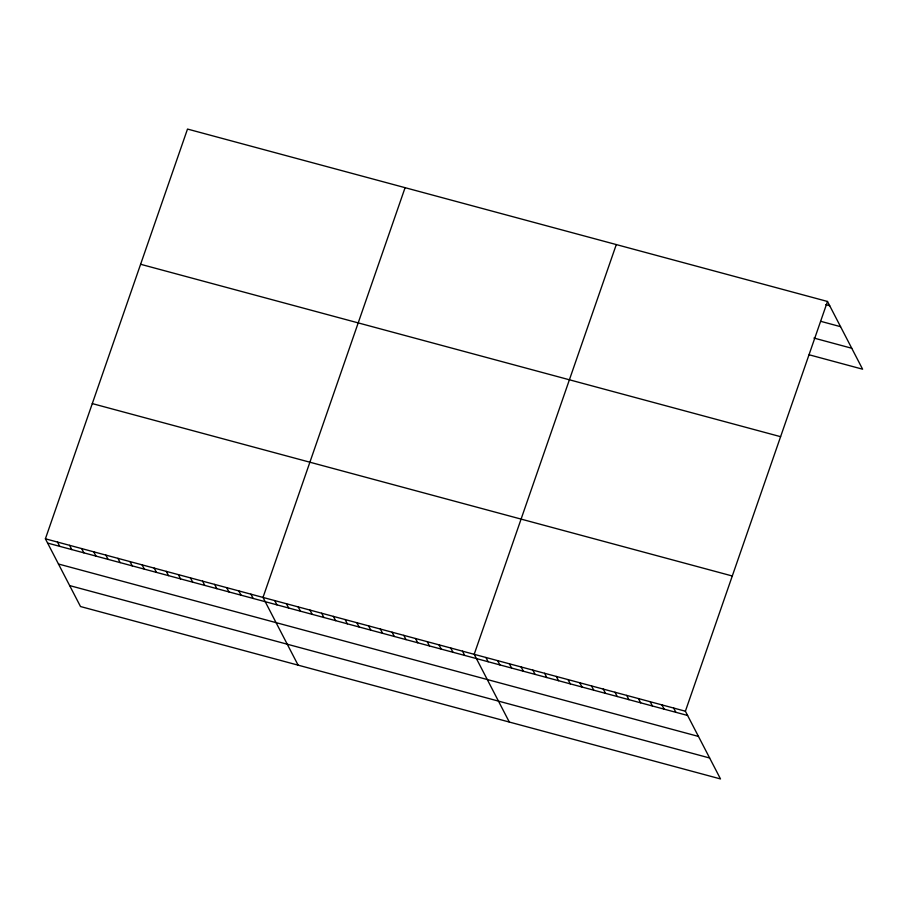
<?xml version="1.0" encoding="UTF-8"?>
<svg xmlns="http://www.w3.org/2000/svg" width="908" height="908" viewBox="0 0 908 908"><rect width="100%" height="100%" fill="white"/><g stroke="black" fill="none" stroke-linecap="round" stroke-linejoin="round"><path stroke-width="1.36" d="M827.494 301.467L685.392 711.214L720.498 778.939L80.506 606.533L45.4 538.807L187.502 129.061L827.494 301.467L862.6 369.193L809.153 354.79M405.093 187.672L263.002 597.43L298.108 665.155M616.294 244.57L474.192 654.316L509.309 722.042M825.792 304.679L829.708 305.724M821.002 321.398L840.558 326.676M813.943 338.06L851.749 348.252M140.604 264.273L780.596 436.68M92.287 403.595L732.291 575.99M45.4 538.807L685.392 711.214M47.613 543.075L687.606 715.47M58.464 564.016L698.456 736.422M69.655 585.592L709.647 757.998M673.657 708.047L675.87 712.315M661.932 704.892L664.145 709.159M650.196 701.725L652.409 705.993M638.46 698.57L640.673 702.837M626.724 695.403L628.938 699.671M615 692.248L617.202 696.515M603.264 689.081L605.477 693.349M591.528 685.926L593.741 690.194M579.792 682.759L582.005 687.027M568.067 679.604L570.269 683.872M556.332 676.437L558.545 680.705M544.596 673.282L546.809 677.55M532.86 670.127L535.073 674.383M521.135 666.96L523.337 671.228M509.399 663.805L511.613 668.061M497.663 660.638L499.877 664.906M485.928 657.483L488.141 661.739M462.467 651.161L464.669 655.428M450.731 647.994L452.944 652.262M438.995 644.839L441.209 649.106M427.259 641.672L429.473 645.94M415.535 638.517L417.737 642.785M403.799 635.35L406.012 639.618M392.063 632.195L394.276 636.463M380.327 629.028L382.54 633.296M368.603 625.873L370.804 630.141M356.867 622.706L359.08 626.974M345.131 619.551L347.344 623.819M333.395 616.384L335.608 620.652M321.659 613.229L323.872 617.497M309.934 610.074L312.148 614.33M298.199 606.907L300.412 611.175M286.463 603.752L288.676 608.008M274.727 600.585L276.94 604.853M250.914 594.173L253.116 598.44M238.815 590.915L241.029 595.183M226.728 587.658L228.941 591.925M214.64 584.4L216.853 588.668M202.552 581.143L204.765 585.41M190.464 577.885L192.678 582.153M178.377 574.628L180.59 578.895M166.289 571.37L168.502 575.638M154.201 568.113L156.414 572.38M142.113 564.867L144.327 569.123M130.026 561.609L132.227 565.866M117.938 558.352L120.14 562.62M105.839 555.094L108.052 559.362M93.751 551.837L95.964 556.105M81.663 548.58L83.877 552.847M69.575 545.322L71.789 549.59M57.488 542.065L59.701 546.332"/></g></svg>
